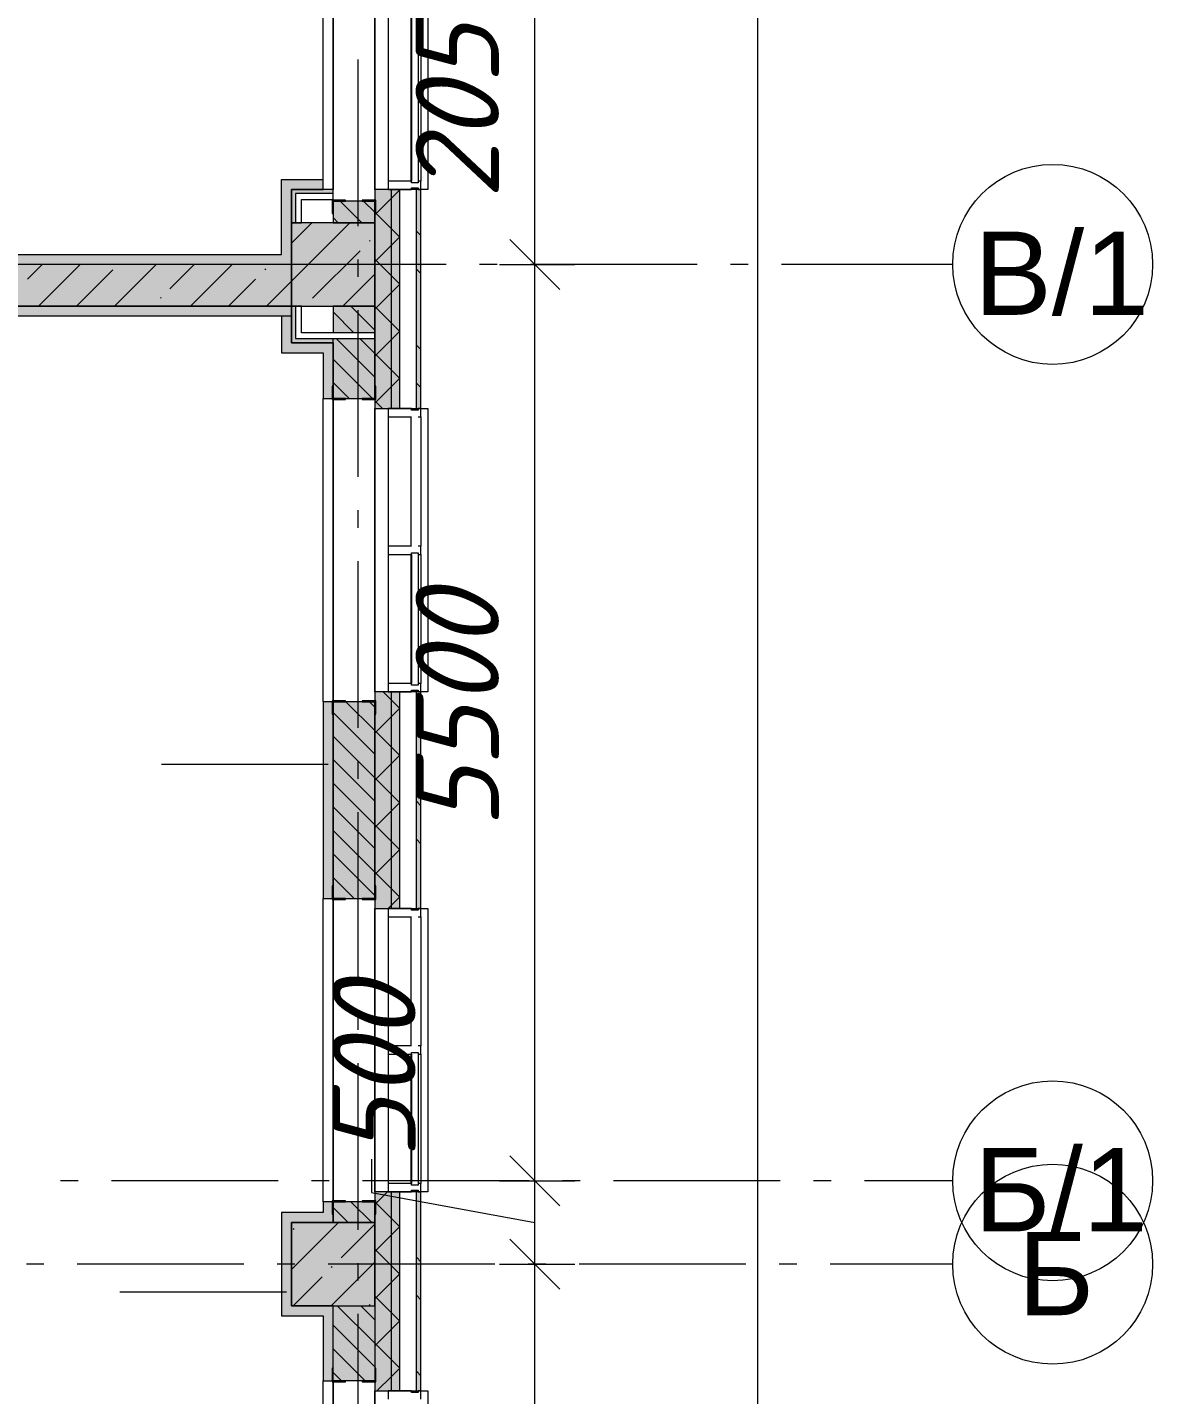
# Model space of a CAD drawing. Header units: millimetres. Extents: x -537608 to 253996, y -217170 to 186033.
# Drawn here: x -266746 to -259993, y -53834 to -45628 of the extents above; entities that cross this region are included whole.
import ezdxf

# ---------------------------------------------------------------- set-up
doc = ezdxf.new("R2010")
doc.units = ezdxf.units.MM
doc.layers.add('PDF _Геометрия', color=7, linetype='Continuous')
doc.layers.add('PDF _Текст', color=7, linetype='Continuous')
doc.layers.add('PDF _Сплошная заливка', color=7, linetype='Continuous', true_color=0xffffff)
doc.styles.add('PDF ArialMT', font='arial.ttf')
doc.styles.add('PDF ISOCPEUR Italic', font='isocpeui.ttf')

msp = doc.modelspace()

# ---------------------------------------------------------------- hatches: boundary and pattern name
at = {"layer": 'PDF _Сплошная заливка', "transparency": 33554559}
h = msp.add_hatch(color=256, dxfattribs=at)
h.paths.add_polyline_path([(-264561.3495, -56400.6696), (-264561.3495, -55510.6683), (-264661.3483, -55510.6683), (-264661.3483, -56400.6696)], flags=0)
h.paths.add_polyline_path([(-264661.3483, -53810.6696), (-264561.3495, -53810.6696), (-264561.3495, -52615.668), (-264661.3483, -52615.668), (-264661.3483, -53144.636)], flags=0)
h.paths.add_polyline_path([(-264661.3483, -50915.6694), (-264561.3495, -50915.6694), (-264561.3495, -49615.6681), (-264661.3483, -49615.6681), (-264661.3483, -50296.6993)], flags=0)
h.paths.add_polyline_path([(-264561.3495, -47915.6673), (-264561.3495, -46600.6686), (-264661.3483, -46600.6686), (-264661.3483, -47915.6673)], flags=0)
h.paths.add_polyline_path([(-264561.3495, -44900.6677), (-264561.3495, -43600.6665), (-264661.3483, -43600.6665), (-264661.3483, -44900.6677)], flags=0)
h.paths.add_polyline_path([(-264561.3495, -41900.6657), (-264561.3495, -40600.6666), (-264661.3483, -40600.6666), (-264661.3483, -41900.6657)], flags=0)
h.paths.add_polyline_path([(-264561.3495, -38900.6658), (-264561.3495, -37600.6646), (-264661.3483, -37600.6646), (-264661.3483, -38900.6658)], flags=0)
h.paths.add_polyline_path([(-264561.3495, -35900.6659), (-264561.3495, -34600.6647), (-264661.3483, -34600.6647), (-264661.3483, -35900.6659)], flags=0)
h.paths.add_polyline_path([(-264561.3495, -32900.6638), (-264561.3495, -31600.6647), (-264661.3483, -31600.6647), (-264661.3483, -32900.6638)], flags=0)
h.paths.add_polyline_path([(-264561.3495, -29900.6639), (-264561.3495, -28600.6648), (-264661.3483, -28600.6648), (-264661.3483, -29900.6639)], flags=0)
h.paths.add_polyline_path([(-264661.3483, -26900.664), (-264561.3495, -26900.664), (-264561.3495, -25600.6627), (-264661.3483, -25600.6627), (-264661.3483, -26801.2363)], flags=0)
h.paths.add_polyline_path([(-264561.3495, -23900.662), (-264561.3495, -22600.6613), (-264661.3483, -22600.6613), (-264661.3483, -23900.662)], flags=0)
h.paths.add_polyline_path([(-264661.3483, -20900.6621), (-264561.3495, -20900.6621), (-264561.3495, -19600.6619), (-264661.3483, -19600.6619), (-264661.3483, -20393.3829)], flags=0)
h.paths.add_polyline_path([(-264661.3483, -17900.6614), (-264561.3495, -17900.6614), (-264561.3495, -16500.6607), (-264661.3483, -16500.6607), (-264661.3483, -17545.4486)], flags=0)
h.paths.add_polyline_path([(-264661.3483, -14800.6611), (-264561.3495, -14800.6611), (-264561.3495, -13710.6597), (-264661.3483, -13710.6597), (-264661.3483, -13985.5296)], flags=0)
h.paths.add_polyline_path([(-264561.3495, -12010.6587), (-264561.3495, -10600.6587), (-264661.3483, -10600.6587), (-264661.3483, -12010.6587)], flags=0)
h.paths.add_polyline_path([(-264661.3483, -8900.6581), (-264561.3495, -8900.6581), (-264561.3495, -7310.6582), (-264661.3483, -7310.6582), (-264661.3483, -8289.6594)], flags=0)
h = msp.add_hatch(color=256, dxfattribs=at)
h.paths.add_polyline_path([(-264561.3495, -56450.6697), (-264511.3493, -56450.6697), (-264511.3493, -55510.6683), (-264561.3495, -55510.6683), (-264561.3495, -56400.6696)], flags=0)
h.paths.add_polyline_path([(-264511.3493, -53810.6696), (-264511.3493, -52615.668), (-264561.3495, -52615.668), (-264561.3495, -53810.6696)], flags=0)
h.paths.add_polyline_path([(-264511.3493, -50915.6694), (-264511.3493, -49615.6681), (-264561.3495, -49615.6681), (-264561.3495, -50915.6694)], flags=0)
h.paths.add_polyline_path([(-264561.3495, -47915.6673), (-264511.3493, -47915.6673), (-264511.3493, -46600.6686), (-264561.3495, -46600.6686), (-264561.3495, -47448.7647)], flags=0)
h.paths.add_polyline_path([(-264511.3493, -44900.6677), (-264511.3493, -43600.6665), (-264561.3495, -43600.6665), (-264561.3495, -44900.6677)], flags=0)
h.paths.add_polyline_path([(-264561.3495, -41900.6657), (-264511.3493, -41900.6657), (-264511.3493, -40600.6666), (-264561.3495, -40600.6666), (-264561.3495, -41040.9114)], flags=0)
h.paths.add_polyline_path([(-264511.3493, -38900.6658), (-264511.3493, -37600.6646), (-264561.3495, -37600.6646), (-264561.3495, -38900.6658)], flags=0)
h.paths.add_polyline_path([(-264561.3495, -35900.6659), (-264511.3493, -35900.6659), (-264511.3493, -34600.6647), (-264561.3495, -34600.6647), (-264561.3495, -35345.0422)], flags=0)
h.paths.add_polyline_path([(-264561.3495, -32900.6638), (-264511.3493, -32900.6638), (-264511.3493, -31600.6647), (-264561.3495, -31600.6647), (-264561.3495, -32497.1076)], flags=0)
h.paths.add_polyline_path([(-264511.3493, -29900.6639), (-264511.3493, -28600.6648), (-264561.3495, -28600.6648), (-264561.3495, -29900.6639)], flags=0)
h.paths.add_polyline_path([(-264561.3495, -26900.664), (-264511.3493, -26900.664), (-264511.3493, -25600.6627), (-264561.3495, -25600.6627), (-264561.3495, -26801.2363)], flags=0)
h.paths.add_polyline_path([(-264561.3495, -23900.662), (-264511.3493, -23900.662), (-264511.3493, -22600.6613), (-264561.3495, -22600.6613), (-264561.3495, -23241.3175)], flags=0)
h.paths.add_polyline_path([(-264511.3493, -20900.6621), (-264511.3493, -19600.6619), (-264561.3495, -19600.6619), (-264561.3495, -20900.6621)], flags=0)
h.paths.add_polyline_path([(-264511.3493, -17900.6614), (-264511.3493, -16500.6607), (-264561.3495, -16500.6607), (-264561.3495, -17900.6614)], flags=0)
h.paths.add_polyline_path([(-264511.3493, -14800.6611), (-264511.3493, -13710.6597), (-264561.3495, -13710.6597), (-264561.3495, -14800.6611)], flags=0)
h.paths.add_polyline_path([(-264561.3495, -12010.6587), (-264511.3493, -12010.6587), (-264511.3493, -10600.6587), (-264561.3495, -10600.6587), (-264561.3495, -11849.5779)], flags=0)
h.paths.add_polyline_path([(-264511.3493, -8900.6581), (-264511.3493, -7310.6582), (-264561.3495, -7310.6582), (-264561.3495, -8900.6581)], flags=0)
h = msp.add_hatch(color=256, dxfattribs=at)
h.paths.add_polyline_path([(-264384.3486, -56577.6682), (-264384.3486, -55510.6683), (-264411.3488, -55510.6683), (-264411.3488, -56577.6682)], flags=0)
h.paths.add_polyline_path([(-264384.3486, -53810.6696), (-264384.3486, -52615.668), (-264411.3488, -52615.668), (-264411.3488, -53810.6696)], flags=0)
h.paths.add_polyline_path([(-264384.3486, -50915.6694), (-264384.3486, -49615.6681), (-264411.3488, -49615.6681), (-264411.3488, -50915.6694)], flags=0)
h.paths.add_polyline_path([(-264384.3486, -47915.6673), (-264384.3486, -46600.6686), (-264411.3488, -46600.6686), (-264411.3488, -47915.6673)], flags=0)
h.paths.add_polyline_path([(-264384.3486, -44900.6677), (-264384.3486, -43600.6665), (-264411.3488, -43600.6665), (-264411.3488, -44900.6677)], flags=0)
h.paths.add_polyline_path([(-264411.3488, -41900.6657), (-264384.3486, -41900.6657), (-264384.3486, -40600.6666), (-264411.3488, -40600.6666), (-264411.3488, -41040.9114)], flags=0)
h.paths.add_polyline_path([(-264411.3488, -38900.6658), (-264384.3486, -38900.6658), (-264384.3486, -37600.6646), (-264411.3488, -37600.6646), (-264411.3488, -38192.9768)], flags=0)
h.paths.add_polyline_path([(-264384.3486, -35900.6659), (-264384.3486, -34600.6647), (-264411.3488, -34600.6647), (-264411.3488, -35900.6659)], flags=0)
h.paths.add_polyline_path([(-264411.3488, -32900.6638), (-264384.3486, -32900.6638), (-264384.3486, -31600.6647), (-264411.3488, -31600.6647), (-264411.3488, -32497.1076)], flags=0)
h.paths.add_polyline_path([(-264411.3488, -29900.6639), (-264384.3486, -29900.6639), (-264384.3486, -28600.6648), (-264411.3488, -28600.6648), (-264411.3488, -29649.173)], flags=0)
h.paths.add_polyline_path([(-264384.3486, -26900.664), (-264384.3486, -25600.6627), (-264411.3488, -25600.6627), (-264411.3488, -26900.664)], flags=0)
h.paths.add_polyline_path([(-264384.3486, -23900.662), (-264384.3486, -22600.6613), (-264411.3488, -22600.6613), (-264411.3488, -23900.662)], flags=0)
h.paths.add_polyline_path([(-264384.3486, -20900.6621), (-264384.3486, -19600.6619), (-264411.3488, -19600.6619), (-264411.3488, -20900.6621)], flags=0)
h.paths.add_polyline_path([(-264384.3486, -17900.6614), (-264384.3486, -16500.6607), (-264411.3488, -16500.6607), (-264411.3488, -17900.6614)], flags=0)
h.paths.add_polyline_path([(-264411.3488, -14800.6611), (-264384.3486, -14800.6611), (-264384.3486, -13710.6597), (-264411.3488, -13710.6597)], flags=0)
h.paths.add_polyline_path([(-264411.3488, -12010.6587), (-264384.3486, -12010.6587), (-264384.3486, -10600.6587), (-264411.3488, -10600.6587)], flags=0)
h.paths.add_polyline_path([(-264384.3486, -8900.6581), (-264384.3486, -7310.6582), (-264411.3488, -7310.6582), (-264411.3488, -8900.6581)], flags=0)
h = msp.add_hatch(color=256, dxfattribs=at)
h.paths.add_polyline_path([(-264856.7822, -46800.6673), (-264661.3483, -46800.6673), (-264661.3483, -46670.6676), (-264911.3488, -46670.6676), (-264911.3488, -46800.6673)], flags=0)
h.paths.add_polyline_path([(-264661.3483, -44850.6675), (-264661.3483, -44300.6673), (-264911.3488, -44300.6673), (-264911.3488, -44850.6675)], flags=0)
at = {"layer": 'PDF _Сплошная заливка', "true_color": 0xff7d7d, "transparency": 33554559}
for points in [[(-264971.3501, -46600.6686), (-264971.3501, -46540.6679), (-265221.3495, -46540.6679), (-265221.3495, -46600.6686), (-265161.3488, -46600.6686)], [(-265221.3495, -47050.6683), (-265221.3495, -46990.6677), (-272101.3522, -46990.6677), (-272101.3522, -47050.6683), (-265275.7708, -47050.6683)], [(-264971.3501, -52800.6671), (-264971.3501, -52740.6685), (-265221.3495, -52740.6685), (-265221.3495, -52800.6671), (-265161.3488, -52800.6671)], [(-264971.3501, -53360.6677), (-264911.3488, -53360.6677), (-264911.3488, -53300.6692), (-265161.3488, -53300.6692), (-265161.3488, -53360.6677)]]:
    msp.add_hatch(color=11, dxfattribs=at).paths.add_polyline_path(points)
at = {"layer": 'PDF _Сплошная заливка', "true_color": 0x77b143, "transparency": 33554559}
for points in [[(-265161.3488, -46800.6673), (-265136.3498, -46800.6673), (-265136.3498, -46600.6686), (-265161.3488, -46600.6686), (-265161.3488, -46736.7826)], [(-264911.3488, -46625.6687), (-264911.3488, -46600.6686), (-265136.3498, -46600.6686), (-265136.3498, -46625.6687), (-265101.3492, -46625.6687)]]:
    msp.add_hatch(color=75, dxfattribs=at).paths.add_polyline_path(points)
at = {"layer": 'PDF _Сплошная заливка', "transparency": 33554559}
for points in [[(-266113.7491, -47300.6673), (-265161.3488, -47300.6673), (-265161.3488, -47050.6683), (-272161.3508, -47050.6683), (-272161.3508, -47300.6673), (-269465.6624, -47300.6673)], [(-264661.3483, -53300.6692), (-264661.3483, -52800.6671), (-265161.3488, -52800.6671), (-265161.3488, -53300.6692), (-264856.7822, -53300.6692)]]:
    msp.add_hatch(color=256, dxfattribs=at).paths.add_polyline_path(points)
at = {"layer": 'PDF _Сплошная заливка', "true_color": 0xfca910, "transparency": 33554559}
msp.add_hatch(color=40, dxfattribs=at).paths.add_polyline_path([(-265221.3495, -47360.6679), (-265161.3488, -47360.6679), (-265161.3488, -47300.6673), (-271841.3507, -47300.6673), (-271841.3507, -47360.6679), (-265275.7708, -47360.6679)])
at = {"layer": 'PDF _Сплошная заливка', "transparency": 33554559}
h = msp.add_hatch(color=256, dxfattribs=at)
h.paths.add_polyline_path([(-264911.3488, -52800.6671), (-264661.3483, -52800.6671), (-264661.3483, -52675.6708), (-264911.3488, -52675.6708)], flags=0)
h.paths.add_polyline_path([(-264661.3483, -50855.6708), (-264661.3483, -49675.6688), (-264911.3488, -49675.6688), (-264911.3488, -50855.6708)], flags=0)
h.paths.add_polyline_path([(-264661.3483, -47855.6687), (-264661.3483, -47495.6689), (-264911.3488, -47495.6689), (-264911.3488, -47855.6687), (-264856.7822, -47855.6687)], flags=0)
h.paths.add_polyline_path([(-264856.7822, -47460.6684), (-264661.3483, -47460.6684), (-264661.3483, -47300.6673), (-264911.3488, -47300.6673), (-264911.3488, -47460.6684)], flags=0)
h = msp.add_hatch(color=256, dxfattribs=at)
h.paths.add_polyline_path([(-264661.3483, -55800.6713), (-264661.3483, -55570.6711), (-264911.3488, -55573.4614), (-264911.3488, -55800.6713), (-264817.0268, -55800.6713)], flags=0)
h.paths.add_polyline_path([(-264661.3483, -53750.6711), (-264661.3483, -53300.6692), (-264911.3488, -53300.6692), (-264911.3488, -53750.6711), (-264856.7822, -53750.6711)], flags=0)

# ---------------------------------------------------------------- linework, layer by layer
at = {"layer": 'PDF _Геометрия', "lineweight": 9}
for p, q in [((-262362.423, -56440.6714), (-262362.423, 31439.3502)), ((-264971.3501, -46540.6679), (-264971.3501, -44850.6675)), ((-264911.3488, -46600.6686), (-264911.3488, -44856.6679)), ((-264911.3488, -44856.6679), (-264911.3488, -46600.6686)), ((-264661.3483, -46600.6686), (-264661.3483, -44900.6677)), ((-264661.3483, -44900.6677), (-264661.3483, -46600.6686)), ((-264581.3494, -44950.6679), (-264581.3494, -46550.6683)), ((-264401.3494, -44950.6679), (-264401.3494, -46550.6683)), ((-264384.3486, -44950.6679), (-264384.3486, -46550.6683)), ((-263700.917, -47050.6683), (-263700.917, -45000.6682)), ((-265221.3495, -46600.6686), (-265221.3495, -46540.6679)), ((-265221.3495, -46540.6679), (-264971.3501, -46540.6679)), ((-265221.3495, -46990.6677), (-265221.3495, -46600.6686)), ((-265161.3488, -47050.6683), (-265161.3488, -46600.6686)), ((-265161.3488, -46600.6686), (-264971.3501, -46600.6686)), ((-265136.3498, -46600.6686), (-265161.3488, -46600.6686)), ((-265161.3488, -46600.6686), (-265161.3488, -46800.6673)), ((-265101.3492, -46600.6686), (-265136.3498, -46600.6686)), ((-264911.3488, -46600.6686), (-265101.3492, -46600.6686)), ((-264971.3501, -46600.6686), (-264971.3501, -46540.6679)), ((-264911.3488, -46625.6687), (-264911.3488, -46600.6686)), ((-264661.3483, -46600.6686), (-264661.3483, -47915.6673)), ((-264561.3495, -46600.6686), (-264661.3483, -46600.6686)), ((-264441.3492, -46550.6683), (-264581.3494, -46550.6683)), ((-264581.3494, -46550.6683), (-264581.3494, -46600.6686)), ((-264581.3494, -46600.6686), (-264441.3492, -46600.6686)), ((-264511.3493, -46600.6686), (-264561.3495, -46600.6686)), ((-264561.3495, -47915.6673), (-264561.3495, -46600.6686)), ((-264561.3495, -46652.6474), (-264511.3493, -46602.6471)), ((-264511.3493, -46604.4233), (-264515.104, -46600.6686)), ((-264411.3488, -46600.6686), (-264511.3493, -46600.6686)), ((-264511.3493, -47915.6673), (-264511.3493, -46600.6686)), ((-264441.3492, -46560.6667), (-264441.3492, -46550.6683)), ((-264401.3494, -46560.6667), (-264441.3492, -46560.6667)), ((-264441.3492, -46600.6686), (-264441.3492, -46590.6681)), ((-264441.3492, -46590.6681), (-264401.3494, -46590.6681)), ((-264384.3486, -46600.6686), (-264411.3488, -46600.6686)), ((-264411.3488, -47915.6673), (-264411.3488, -46600.6686)), ((-264384.3486, -46550.6683), (-264401.3494, -46550.6683)), ((-264401.3494, -46550.6683), (-264401.3494, -46560.6667)), ((-264401.3494, -46590.6681), (-264401.3494, -46600.6686)), ((-264401.3494, -46600.6686), (-264384.3486, -46600.6686)), ((-264384.3486, -46600.6686), (-264384.3486, -46550.6683)), ((-264384.3486, -47915.6673), (-264384.3486, -46600.6686)), ((-265101.3492, -46625.6687), (-265136.3498, -46625.6687)), ((-265136.3498, -46625.6687), (-265136.3498, -46800.6673)), ((-264911.3488, -46625.6687), (-265101.3492, -46625.6687)), ((-265101.3492, -46800.6673), (-265101.3492, -46660.6671)), ((-265101.3492, -46660.6671), (-264911.3488, -46660.6671)), ((-264911.3488, -46660.6671), (-264911.3488, -46625.6687)), ((-264911.3488, -46670.6676), (-264911.3488, -46800.6673)), ((-264661.3483, -46670.6676), (-264911.3488, -46670.6676)), ((-264739.3687, -46800.6673), (-264869.3684, -46670.6676)), ((-264661.3483, -46737.2649), (-264727.9472, -46670.6676)), ((-264661.3483, -46752.6478), (-264561.3495, -46652.6474)), ((-264661.3483, -46800.6673), (-264661.3483, -46670.6676)), ((-264880.7893, -46800.6673), (-264911.3488, -46770.1083)), ((-264561.3495, -46837.2653), (-264661.3483, -46737.2649)), ((-265161.3488, -47152.0962), (-264809.9199, -46800.6673)), ((-265161.3488, -46923.9993), (-265038.019, -46800.6673)), ((-264661.3483, -46800.6673), (-265161.3488, -46800.6673)), ((-265161.3488, -46800.6673), (-265161.3488, -47300.6673)), ((-265161.3488, -46800.6673), (-265136.3498, -46800.6673)), ((-265136.3498, -46800.6673), (-265101.3492, -46800.6673)), ((-264911.3488, -46800.6673), (-264661.3483, -46800.6673)), ((-264661.3483, -47300.6673), (-264661.3483, -46800.6673)), ((-264511.3493, -46887.2656), (-264561.3495, -46837.2653)), ((-264692.6377, -46911.4841), (-264687.8958, -46906.7412)), ((-264661.3483, -47035.49), (-264561.3495, -46935.4896)), ((-264561.3495, -46935.4896), (-264511.3493, -46885.4894)), ((-272101.3522, -46990.6677), (-265221.3495, -46990.6677)), ((-265034.7852, -47253.6316), (-264749.662, -46968.5094)), ((-265221.3495, -47050.6683), (-272101.3522, -47050.6683)), ((-265221.3495, -47050.6683), (-272101.3522, -47050.6683)), ((-266745.525, -47139.5832), (-266656.6101, -47050.6683)), ((-266678.5121, -47300.6673), (-266428.511, -47050.6683)), ((-266450.4131, -47300.6673), (-266232.3026, -47082.5579)), ((-266222.314, -47300.6673), (-265972.314, -47050.6683)), ((-265890.1551, -47196.6063), (-265744.216, -47050.6683)), ((-265766.1169, -47300.6673), (-265516.1164, -47050.6683)), ((-265319.9085, -47082.5579), (-265315.1672, -47077.8171)), ((-265161.3488, -47050.6683), (-265221.3495, -47050.6683)), ((-265161.3488, -47300.6673), (-265161.3488, -47050.6683)), ((-264561.3495, -47120.1076), (-264661.3483, -47020.1071)), ((-263913.0502, -47050.6683), (-263700.917, -47050.6683)), ((-263700.917, -52550.6703), (-263700.917, -47050.6683)), ((-263700.917, -47050.6683), (-263460.9174, -47050.6683)), ((-265538.019, -47300.6673), (-265376.9322, -47139.5832)), ((-265309.9193, -47300.6673), (-265161.3488, -47152.0962)), ((-264853.7228, -47300.6673), (-264661.3483, -47108.2943)), ((-264511.3493, -47170.1078), (-264561.3495, -47120.1076)), ((-264561.3495, -47218.334), (-264511.3493, -47168.3337)), ((-265947.1793, -47253.6316), (-265942.4374, -47248.8909)), ((-264661.3483, -47318.3323), (-264561.3495, -47218.334)), ((-271841.3507, -47300.6673), (-265161.3488, -47300.6673)), ((-265161.3488, -47300.6673), (-271841.3507, -47300.6673)), ((-265161.3488, -47300.6673), (-264661.3483, -47300.6673)), ((-265161.3488, -47360.6679), (-265161.3488, -47300.6673)), ((-265136.3498, -47300.6673), (-265161.3488, -47300.6673)), ((-265161.3488, -47300.6673), (-265161.3488, -47460.6684)), ((-265101.3492, -47300.6673), (-265136.3498, -47300.6673)), ((-265136.3498, -47300.6673), (-265136.3498, -47460.6684)), ((-265101.3492, -47460.6684), (-265101.3492, -47300.6673)), ((-264661.3483, -47300.6673), (-264911.3488, -47300.6673)), ((-264911.3488, -47300.6673), (-264911.3488, -47460.6684)), ((-264786.4753, -47460.6684), (-264911.3488, -47335.7927)), ((-264661.3483, -47444.3726), (-264805.0532, -47300.6673)), ((-264661.3483, -47302.9515), (-264663.632, -47300.6673)), ((-264661.3483, -47460.6684), (-264661.3483, -47300.6673)), ((-264561.3495, -47402.952), (-264661.3483, -47302.9515)), ((-265221.3495, -47360.6679), (-271781.3521, -47360.6679)), ((-265221.3495, -47360.6679), (-265221.3495, -47580.6676)), ((-265161.3488, -47360.6679), (-265221.3495, -47360.6679)), ((-265161.3488, -47520.6669), (-265161.3488, -47360.6679)), ((-264511.3493, -47452.95), (-264561.3495, -47402.952)), ((-265161.3488, -47460.6684), (-265161.3488, -47495.6689)), ((-265161.3488, -47495.6689), (-265161.3488, -47520.6669)), ((-265136.3498, -47460.6684), (-265136.3498, -47495.6689)), ((-265136.3498, -47495.6689), (-264911.3488, -47495.6689)), ((-264911.3488, -47460.6684), (-265101.3492, -47460.6684)), ((-264661.3483, -47460.6684), (-264911.3488, -47460.6684)), ((-264911.3488, -47495.6689), (-264661.3483, -47495.6689)), ((-264911.3488, -47520.6669), (-264911.3488, -47495.6689)), ((-264661.3483, -47727.2149), (-264892.8953, -47495.6689)), ((-264661.3483, -47585.7937), (-264751.4748, -47495.6689)), ((-264661.3483, -47495.6689), (-264661.3483, -47460.6684)), ((-264661.3483, -47855.6687), (-264661.3483, -47495.6689)), ((-264661.3483, -47601.1766), (-264561.3495, -47501.1762)), ((-264561.3495, -47501.1762), (-264511.3493, -47451.176)), ((-265221.3495, -47580.6676), (-265161.3488, -47580.6676)), ((-264971.3501, -47520.6669), (-265161.3488, -47520.6669)), ((-265161.3488, -47520.6669), (-264911.3488, -47520.6669)), ((-265161.3488, -47580.6676), (-264971.3501, -47580.6676)), ((-264911.3488, -47520.6669), (-264971.3501, -47520.6669)), ((-264971.3501, -47580.6676), (-264971.3501, -47855.6687)), ((-264911.3488, -47855.6687), (-264911.3488, -47520.6669)), ((-264911.3488, -47520.6669), (-264911.3488, -47855.6687)), ((-264561.3495, -47685.7942), (-264661.3483, -47585.7937)), ((-264674.3172, -47855.6687), (-264911.3488, -47618.6371)), ((-264511.3493, -47735.7944), (-264561.3495, -47685.7942)), ((-264561.3495, -47784.0184), (-264511.3493, -47734.0182)), ((-264815.7393, -47855.6687), (-264911.3488, -47760.0582)), ((-264661.3483, -47884.0189), (-264561.3495, -47784.0184)), ((-264971.3501, -47855.6687), (-264911.3488, -47855.6687)), ((-264971.3501, -49675.6688), (-264971.3501, -47855.6687)), ((-264911.3488, -47855.6687), (-264661.3483, -47855.6687)), ((-264911.3488, -49669.6685), (-264911.3488, -47861.6691)), ((-264911.3488, -47861.6691), (-264911.3488, -49669.6685)), ((-264614.3175, -47915.6673), (-264661.3483, -47868.636)), ((-264661.3483, -47915.6673), (-264561.3495, -47915.6673)), ((-264661.3483, -49615.6681), (-264661.3483, -47915.6673)), ((-264661.3483, -47915.6673), (-264661.3483, -49615.6681)), ((-264441.3492, -47915.6673), (-264581.3494, -47915.6673)), ((-264581.3494, -47915.6673), (-264581.3494, -47965.6675)), ((-264561.3495, -47915.6673), (-264511.3493, -47915.6673)), ((-264511.3493, -47915.6673), (-264411.3488, -47915.6673)), ((-264441.3492, -47925.6677), (-264441.3492, -47915.6673)), ((-264411.3488, -47915.6673), (-264384.3486, -47915.6673)), ((-264384.3486, -47915.6673), (-264401.3494, -47915.6673)), ((-264401.3494, -47915.6673), (-264401.3494, -47925.6677)), ((-264384.3486, -47965.6675), (-264384.3486, -47915.6673)), ((-264581.3494, -47965.6675), (-264441.3492, -47965.6675)), ((-264581.3494, -47965.6675), (-264581.3494, -48740.6687)), ((-264401.3494, -47925.6677), (-264441.3492, -47925.6677)), ((-264401.3494, -47965.6675), (-264384.3486, -47965.6675)), ((-264384.3486, -47965.6675), (-264384.3486, -48740.6687)), ((-264441.3492, -48740.6687), (-264581.3494, -48740.6687)), ((-264581.3494, -48740.6687), (-264581.3494, -48790.6689)), ((-264384.3486, -48740.6687), (-264401.3494, -48740.6687)), ((-264384.3486, -48790.6689), (-264384.3486, -48740.6687)), ((-264581.3494, -48790.6689), (-264581.3494, -49565.6679)), ((-264581.3494, -48790.6689), (-264441.3492, -48790.6689)), ((-264441.3492, -48790.6689), (-264441.3492, -48780.6684)), ((-264441.3492, -48780.6684), (-264401.3494, -48780.6684)), ((-264401.3494, -48780.6684), (-264401.3494, -48790.6689)), ((-264401.3494, -48790.6689), (-264401.3494, -49565.6679)), ((-264401.3494, -48790.6689), (-264384.3486, -48790.6689)), ((-264384.3486, -48790.6689), (-264384.3486, -49565.6679)), ((-264661.3483, -49615.6681), (-264661.3483, -50915.6694)), ((-264561.3495, -49615.6681), (-264661.3483, -49615.6681)), ((-264561.3495, -49665.6941), (-264611.3745, -49615.6681)), ((-264441.3492, -49565.6679), (-264581.3494, -49565.6679)), ((-264581.3494, -49565.6679), (-264581.3494, -49615.6681)), ((-264581.3494, -49615.6681), (-264441.3492, -49615.6681)), ((-264511.3493, -49615.6681), (-264561.3495, -49615.6681)), ((-264561.3495, -50915.6694), (-264561.3495, -49615.6681)), ((-264411.3488, -49615.6681), (-264511.3493, -49615.6681)), ((-264511.3493, -50915.6694), (-264511.3493, -49615.6681)), ((-264441.3492, -49575.6684), (-264441.3492, -49565.6679)), ((-264401.3494, -49575.6684), (-264441.3492, -49575.6684)), ((-264441.3492, -49615.6681), (-264441.3492, -49605.6676)), ((-264441.3492, -49605.6676), (-264401.3494, -49605.6676)), ((-264384.3486, -49615.6681), (-264411.3488, -49615.6681)), ((-264411.3488, -50915.6694), (-264411.3488, -49615.6681)), ((-264384.3486, -49565.6679), (-264401.3494, -49565.6679)), ((-264401.3494, -49565.6679), (-264401.3494, -49575.6684)), ((-264401.3494, -49605.6676), (-264401.3494, -49615.6681)), ((-264401.3494, -49615.6681), (-264384.3486, -49615.6681)), ((-264384.3486, -49615.6681), (-264384.3486, -49565.6679)), ((-264384.3486, -50915.6694), (-264384.3486, -49615.6681)), ((-264911.3488, -49675.6688), (-264971.3501, -49675.6688)), ((-264971.3501, -49675.6688), (-264971.3501, -50855.6708)), ((-264911.3488, -50855.6708), (-264911.3488, -49675.6688)), ((-264661.3483, -49675.6688), (-264911.3488, -49675.6688)), ((-264911.3488, -49675.6688), (-264911.3488, -50855.6708)), ((-264661.3483, -49848.536), (-264834.2171, -49675.6688)), ((-264661.3483, -49707.1149), (-264692.7943, -49675.6688)), ((-264661.3483, -50855.6708), (-264661.3483, -49675.6688)), ((-264511.3493, -49715.6922), (-264561.3495, -49665.6941)), ((-264561.3495, -49763.9183), (-264511.3493, -49713.9182)), ((-264661.3483, -49989.9593), (-264911.3488, -49739.9581)), ((-264661.3483, -49863.9166), (-264561.3495, -49763.9183)), ((-264661.3483, -50131.3782), (-264911.3488, -49881.3771)), ((-264561.3495, -49948.5364), (-264661.3483, -49848.536)), ((-264511.3493, -49998.5366), (-264561.3495, -49948.5364)), ((-264941.3492, -50051.1333), (-265941.3492, -50051.1333)), ((-264661.3483, -50272.8015), (-264911.3488, -50022.8004)), ((-264661.3483, -50146.7589), (-264561.3495, -50046.7627)), ((-264561.3495, -50046.7627), (-264511.3493, -49996.7626)), ((-264561.3495, -50231.3786), (-264661.3483, -50131.3782)), ((-264661.3483, -50414.2204), (-264911.3488, -50164.2236)), ((-264511.3493, -50281.3788), (-264561.3495, -50231.3786)), ((-264561.3495, -50329.605), (-264511.3493, -50279.6048)), ((-264661.3483, -50555.6437), (-264911.3488, -50305.6426)), ((-264661.3483, -50429.6054), (-264561.3495, -50329.605)), ((-264661.3483, -50697.0627), (-264911.3488, -50447.0659)), ((-264561.3495, -50514.2209), (-264661.3483, -50414.2204)), ((-264511.3493, -50564.2211), (-264561.3495, -50514.2209)), ((-264661.3483, -50838.4859), (-264911.3488, -50588.4848)), ((-264661.3483, -50712.4476), (-264561.3495, -50612.4472)), ((-264561.3495, -50612.4472), (-264511.3493, -50562.4471)), ((-264561.3495, -50797.0631), (-264661.3483, -50697.0627)), ((-264785.5872, -50855.6708), (-264911.3488, -50729.9081)), ((-264971.3501, -50855.6708), (-264911.3488, -50855.6708)), ((-264971.3501, -52675.6708), (-264971.3501, -50855.6708)), ((-264911.3488, -50855.6708), (-264661.3483, -50855.6708)), ((-264911.3488, -52669.6684), (-264911.3488, -50861.669)), ((-264911.3488, -50861.669), (-264911.3488, -52669.6684)), ((-264511.3493, -50847.0633), (-264561.3495, -50797.0631)), ((-264561.3495, -50895.2895), (-264511.3493, -50845.2893)), ((-264661.3483, -50915.6694), (-264561.3495, -50915.6694)), ((-264661.3483, -52615.668), (-264661.3483, -50915.6694)), ((-264661.3483, -50915.6694), (-264661.3483, -52615.668)), ((-264581.7277, -50915.6694), (-264561.3495, -50895.2895)), ((-264441.3492, -50915.6694), (-264581.3494, -50915.6694)), ((-264581.3494, -50915.6694), (-264581.3494, -50965.6696)), ((-264561.3495, -50915.6694), (-264511.3493, -50915.6694)), ((-264511.3493, -50915.6694), (-264411.3488, -50915.6694)), ((-264441.3492, -50925.6676), (-264441.3492, -50915.6694)), ((-264401.3494, -50925.6676), (-264441.3492, -50925.6676)), ((-264411.3488, -50915.6694), (-264384.3486, -50915.6694)), ((-264384.3486, -50915.6694), (-264401.3494, -50915.6694)), ((-264401.3494, -50915.6694), (-264401.3494, -50925.6676)), ((-264384.3486, -50965.6696), (-264384.3486, -50915.6694)), ((-264581.3494, -50965.6696), (-264441.3492, -50965.6696)), ((-264581.3494, -50965.6696), (-264581.3494, -51740.6685)), ((-264401.3494, -50965.6696), (-264384.3486, -50965.6696)), ((-264384.3486, -50965.6696), (-264384.3486, -51740.6685)), ((-264441.3492, -51740.6685), (-264581.3494, -51740.6685)), ((-264581.3494, -51740.6685), (-264581.3494, -51790.6688)), ((-264384.3486, -51740.6685), (-264401.3494, -51740.6685)), ((-264384.3486, -51790.6688), (-264384.3486, -51740.6685)), ((-264581.3494, -51790.6688), (-264581.3494, -52565.6678)), ((-264581.3494, -51790.6688), (-264441.3492, -51790.6688)), ((-264441.3492, -51790.6688), (-264441.3492, -51780.6705)), ((-264441.3492, -51780.6705), (-264401.3494, -51780.6705)), ((-264401.3494, -51780.6705), (-264401.3494, -51790.6688)), ((-264401.3494, -51790.6688), (-264401.3494, -52565.6678)), ((-264401.3494, -51790.6688), (-264384.3486, -51790.6688)), ((-264384.3486, -51790.6688), (-264384.3486, -52565.6678)), ((-264679.988, -52420.7782), (-264679.988, -52620.7791)), ((-264441.3492, -52565.6678), (-264581.3494, -52565.6678)), ((-264581.3494, -52565.6678), (-264581.3494, -52615.668)), ((-264441.3492, -52575.6704), (-264441.3492, -52565.6678)), ((-264401.3494, -52575.6704), (-264441.3492, -52575.6704)), ((-264384.3486, -52565.6678), (-264401.3494, -52565.6678)), ((-264401.3494, -52565.6678), (-264401.3494, -52575.6704)), ((-264384.3486, -52615.668), (-264384.3486, -52565.6678)), ((-263913.0502, -52550.6703), (-263700.917, -52550.6703)), ((-263700.917, -53050.6681), (-263700.917, -52550.6703)), ((-263700.917, -52550.6703), (-263460.9174, -52550.6703)), ((-264911.3488, -52675.6708), (-264971.3501, -52675.6708)), ((-264971.3501, -52675.6708), (-264971.3501, -52740.6685)), ((-264911.3488, -52800.6671), (-264911.3488, -52675.6708)), ((-264911.3488, -52675.6708), (-264911.3488, -52800.6671)), ((-264661.3483, -52675.6708), (-264911.3488, -52675.6708)), ((-264679.065, -52800.6671), (-264804.0649, -52675.6708)), ((-264679.988, -52620.7791), (-263700.917, -52800.6671)), ((-264661.3483, -52676.9626), (-264662.6438, -52675.6708)), ((-264661.3483, -52692.3477), (-264584.6725, -52615.668)), ((-264661.3483, -52615.668), (-264661.3483, -53810.6696)), ((-264561.3495, -52615.668), (-264661.3483, -52615.668)), ((-264661.3483, -52800.6671), (-264661.3483, -52675.6708)), ((-264561.3495, -52776.963), (-264661.3483, -52676.9626)), ((-264581.3494, -52615.668), (-264441.3492, -52615.668)), ((-264511.3493, -52615.668), (-264561.3495, -52615.668)), ((-264561.3495, -53810.6696), (-264561.3495, -52615.668)), ((-264411.3488, -52615.668), (-264511.3493, -52615.668)), ((-264511.3493, -53810.6696), (-264511.3493, -52615.668)), ((-264441.3492, -52615.668), (-264441.3492, -52605.6697)), ((-264441.3492, -52605.6697), (-264401.3494, -52605.6697)), ((-264384.3486, -52615.668), (-264411.3488, -52615.668)), ((-264411.3488, -53810.6696), (-264411.3488, -52615.668)), ((-264401.3494, -52605.6697), (-264401.3494, -52615.668)), ((-264401.3494, -52615.668), (-264384.3486, -52615.668)), ((-264384.3486, -53810.6696), (-264384.3486, -52615.668)), ((-264971.3501, -52740.6685), (-265221.3495, -52740.6685)), ((-265221.3495, -52740.6685), (-265221.3495, -52800.6671)), ((-264820.4866, -52800.6671), (-264911.3488, -52709.8081)), ((-265221.3495, -52800.6671), (-265221.3495, -53360.6677)), ((-265161.3488, -53082.661), (-264879.3597, -52800.6671)), ((-264661.3483, -52800.6671), (-265161.3488, -52800.6671)), ((-265161.3488, -52800.6671), (-265161.3488, -53300.6692)), ((-265161.3488, -52800.6671), (-264971.3501, -52800.6671)), ((-265161.3488, -53300.6692), (-265161.3488, -52800.6671)), ((-265148.8347, -52842.0469), (-265144.0929, -52837.306)), ((-264971.3501, -52800.6671), (-264911.3488, -52800.6671)), ((-264911.3488, -52800.6671), (-264661.3483, -52800.6671)), ((-264863.7115, -53013.1206), (-264661.3483, -52810.7601)), ((-264661.3483, -53300.6692), (-264661.3483, -52800.6671)), ((-264511.3493, -52826.9633), (-264561.3495, -52776.963)), ((-264561.3495, -52875.1894), (-264511.3493, -52825.1892)), ((-264661.3483, -52975.1899), (-264561.3495, -52875.1894)), ((-264561.3495, -53059.8053), (-264661.3483, -52959.8048)), ((-264923.1621, -53300.6692), (-264661.3483, -53038.857)), ((-264920.7357, -53070.1437), (-264915.9939, -53065.4029)), ((-264511.3493, -53109.8055), (-264561.3495, -53059.8053)), ((-263913.0502, -53050.6681), (-263700.917, -53050.6681)), ((-263700.917, -56440.6714), (-263700.917, -53050.6681)), ((-263700.917, -53050.6681), (-263460.9174, -53050.6681)), ((-265151.26, -53300.6692), (-264977.7599, -53127.1712)), ((-264661.3483, -53258.0321), (-264561.3495, -53158.0317)), ((-264561.3495, -53158.0317), (-264511.3493, -53108.0315)), ((-265191.3486, -53218.8053), (-266191.3492, -53218.8053)), ((-264561.3495, -53342.6475), (-264661.3483, -53242.6514)), ((-265161.3488, -53300.6692), (-264661.3483, -53300.6692)), ((-264911.3488, -53300.6692), (-265161.3488, -53300.6692)), ((-264911.3488, -53360.6677), (-264911.3488, -53300.6692)), ((-264911.3488, -53300.6692), (-264661.3483, -53300.6692)), ((-264911.3488, -53360.6677), (-264911.3488, -53300.6692)), ((-264661.3483, -53525.4936), (-264886.1722, -53300.6692)), ((-264661.3483, -53384.0703), (-264744.751, -53300.6692)), ((-264692.6377, -53298.245), (-264687.8958, -53293.4999)), ((-264661.3483, -53300.6692), (-264661.3483, -53750.6711)), ((-265221.3495, -53360.6677), (-265161.3488, -53360.6677)), ((-265161.3488, -53360.6677), (-264971.3501, -53360.6677)), ((-264971.3501, -53360.6677), (-264971.3501, -53750.6711)), ((-264911.3488, -53750.6711), (-264911.3488, -53360.6677)), ((-264911.3488, -53750.6711), (-264911.3488, -53360.6677)), ((-264661.3483, -53666.9126), (-264911.3488, -53416.9115)), ((-264511.3493, -53392.6477), (-264561.3495, -53342.6475)), ((-264561.3495, -53440.8739), (-264511.3493, -53390.8737)), ((-264661.3483, -53540.8744), (-264561.3495, -53440.8739)), ((-264719.0146, -53750.6711), (-264911.3488, -53558.3348)), ((-264561.3495, -53625.494), (-264661.3483, -53525.4936)), ((-264511.3493, -53675.4943), (-264561.3495, -53625.494)), ((-264860.4357, -53750.6711), (-264911.3488, -53699.7581)), ((-264648.3019, -53810.6696), (-264561.3495, -53723.7161)), ((-264561.3495, -53723.7161), (-264511.3493, -53673.7159)), ((-264971.3501, -55513.4628), (-264971.3501, -53750.6711)), ((-264971.3501, -53750.6711), (-264911.3488, -53750.6711)), ((-264661.3483, -53750.6711), (-264911.3488, -53750.6711)), ((-264911.3488, -55513.4628), (-264911.3488, -53756.6692)), ((-264911.3488, -53756.6692), (-264911.3488, -55543.4621)), ((-264659.0145, -53810.6696), (-264661.3483, -53808.3358)), ((-264661.3483, -53810.6696), (-264561.3495, -53810.6696)), ((-264661.3483, -55510.6683), (-264661.3483, -53810.6696)), ((-264661.3483, -53810.6696), (-264661.3483, -55510.6683)), ((-264441.3492, -53810.6696), (-264581.3494, -53810.6696)), ((-264581.3494, -53810.6696), (-264581.3494, -53860.6699)), ((-264561.3495, -53810.6696), (-264511.3493, -53810.6696)), ((-264511.3493, -53810.6696), (-264411.3488, -53810.6696)), ((-264441.3492, -53820.668), (-264441.3492, -53810.6696)), ((-264401.3494, -53820.668), (-264441.3492, -53820.668)), ((-264411.3488, -53810.6696), (-264384.3486, -53810.6696)), ((-264401.3494, -53810.6696), (-264401.3494, -53820.668)), ((-264384.3486, -53810.6696), (-264401.3494, -53810.6696)), ((-264384.3486, -53860.6699), (-264384.3486, -53810.6696))]:
    msp.add_line(p, q, dxfattribs=at)
at = {"layer": 'PDF _Геометрия', "color": 253, "lineweight": 9, "true_color": 0xaaaaaa}
for p, q in [((-264443.3493, -46550.6683), (-264443.3493, -44950.6679)), ((-264441.3492, -44950.6679), (-264441.3492, -46550.6683)), ((-264343.3489, -44900.6677), (-264343.3489, -46600.6686)), ((-264761.3498, -46820.257), (-264761.3498, -45820.257)), ((-264343.3489, -46600.6686), (-264384.3486, -46600.6686)), ((-265738.4106, -47050.6683), (-266738.4116, -47050.6683)), ((-265432.5775, -47050.6683), (-265538.4102, -47050.6683)), ((-264232.5772, -47050.6683), (-265232.5771, -47050.6683)), ((-264761.3498, -47126.0906), (-264761.3498, -47020.2578)), ((-263926.7435, -47050.6683), (-264032.5774, -47050.6683)), ((-262726.7433, -47050.6683), (-263726.7438, -47050.6683)), ((-262420.9102, -47050.6683), (-262526.743, -47050.6683)), ((-261193.386, -47050.6683), (-262220.9099, -47050.6683)), ((-264761.3498, -48326.0915), (-264761.3498, -47326.0915)), ((-264384.3486, -47915.6673), (-264343.3489, -47915.6673)), ((-264343.3489, -47915.6673), (-264343.3489, -49615.6681)), ((-264443.3493, -48740.6687), (-264443.3493, -47965.6675)), ((-264761.3498, -48631.9251), (-264761.3498, -48526.0923)), ((-264443.3493, -49565.6679), (-264443.3493, -48790.6689)), ((-264441.3492, -48790.6689), (-264441.3492, -49565.6679)), ((-264761.3498, -49831.9259), (-264761.3498, -48831.9259)), ((-264343.3489, -49615.6681), (-264384.3486, -49615.6681)), ((-264761.3498, -50137.7595), (-264761.3498, -50031.9246)), ((-264761.3498, -51337.7604), (-264761.3498, -50337.7604)), ((-264384.3486, -50915.6694), (-264343.3489, -50915.6694)), ((-264343.3489, -50915.6694), (-264343.3489, -52615.668)), ((-264443.3493, -51740.6685), (-264443.3493, -50965.6696)), ((-264761.3498, -51643.5919), (-264761.3498, -51537.7569)), ((-264761.3498, -52843.5926), (-264761.3498, -51843.5927)), ((-264443.3493, -52565.6678), (-264443.3493, -51790.6688)), ((-264441.3492, -51790.6688), (-264441.3492, -52565.6678)), ((-266440.6128, -52550.6703), (-266546.4456, -52550.6703)), ((-265240.613, -52550.6703), (-266240.613, -52550.6703)), ((-264934.7794, -52550.6703), (-265040.6122, -52550.6703)), ((-263734.7786, -52550.6703), (-264734.7796, -52550.6703)), ((-263428.9461, -52550.6703), (-263534.7788, -52550.6703)), ((-262228.9452, -52550.6703), (-263228.9452, -52550.6703)), ((-261923.1116, -52550.6703), (-262028.9455, -52550.6703)), ((-261193.386, -52550.6703), (-261723.1121, -52550.6703)), ((-264343.3489, -52615.668), (-264384.3486, -52615.668)), ((-266646.0886, -53050.6681), (-266751.9236, -53050.6681)), ((-265446.0884, -53050.6681), (-266446.0899, -53050.6681)), ((-265140.2553, -53050.6681), (-265246.0891, -53050.6681)), ((-263940.2544, -53050.6681), (-264940.256, -53050.6681)), ((-264761.3498, -53149.4241), (-264761.3498, -53043.5935)), ((-263634.4219, -53050.6681), (-263740.2547, -53050.6681)), ((-262434.421, -53050.6681), (-263434.421, -53050.6681)), ((-262128.5874, -53050.6681), (-262234.4213, -53050.6681)), ((-261193.386, -53050.6681), (-261928.5871, -53050.6681)), ((-264761.3498, -54349.425), (-264761.3498, -53349.425)), ((-264384.3486, -53810.6696), (-264343.3489, -53810.6696)), ((-264343.3489, -53810.6696), (-264343.3489, -55510.6683))]:
    msp.add_line(p, q, dxfattribs=at)
at = {"layer": 'PDF _Геометрия', "color": 253, "lineweight": 20, "true_color": 0xaaaaaa}
for p, q in [((-264836.3501, -46664.6673), (-264917.3491, -46664.6673)), ((-264917.3491, -46664.6673), (-264917.3491, -46745.6679)), ((-264911.3488, -46745.6679), (-264911.3488, -46670.6676)), ((-264911.3488, -46670.6676), (-264836.3501, -46670.6676)), ((-264836.3501, -46670.6676), (-264836.3501, -46664.6673)), ((-264655.3496, -46664.6673), (-264736.3497, -46664.6673)), ((-264736.3497, -46664.6673), (-264736.3497, -46670.6676)), ((-264736.3497, -46670.6676), (-264661.3483, -46670.6676)), ((-264661.3483, -46670.6676), (-264661.3483, -46745.6679)), ((-264655.3496, -46745.6679), (-264655.3496, -46664.6673)), ((-264917.3491, -46745.6679), (-264911.3488, -46745.6679)), ((-264661.3483, -46745.6679), (-264655.3496, -46745.6679)), ((-264911.3488, -47780.6684), (-264917.3491, -47780.6684)), ((-264917.3491, -47780.6684), (-264917.3491, -47861.6691)), ((-264911.3488, -47855.6687), (-264911.3488, -47780.6684)), ((-264655.3496, -47780.6684), (-264661.3483, -47780.6684)), ((-264661.3483, -47780.6684), (-264661.3483, -47855.6687)), ((-264655.3496, -47861.6691), (-264655.3496, -47780.6684)), ((-264917.3491, -47861.6691), (-264836.3501, -47861.6691)), ((-264836.3501, -47855.6687), (-264911.3488, -47855.6687)), ((-264836.3501, -47861.6691), (-264836.3501, -47855.6687)), ((-264736.3497, -47855.6687), (-264736.3497, -47861.6691)), ((-264661.3483, -47855.6687), (-264736.3497, -47855.6687)), ((-264736.3497, -47861.6691), (-264655.3496, -47861.6691)), ((-264836.3501, -49669.6685), (-264917.3491, -49669.6685)), ((-264917.3491, -49669.6685), (-264917.3491, -49750.6691)), ((-264911.3488, -49750.6691), (-264911.3488, -49675.6688)), ((-264911.3488, -49675.6688), (-264836.3501, -49675.6688)), ((-264836.3501, -49675.6688), (-264836.3501, -49669.6685)), ((-264655.3496, -49669.6685), (-264736.3497, -49669.6685)), ((-264736.3497, -49669.6685), (-264736.3497, -49675.6688)), ((-264736.3497, -49675.6688), (-264661.3483, -49675.6688)), ((-264661.3483, -49675.6688), (-264661.3483, -49750.6691)), ((-264655.3496, -49750.6691), (-264655.3496, -49669.6685)), ((-264917.3491, -49750.6691), (-264911.3488, -49750.6691)), ((-264661.3483, -49750.6691), (-264655.3496, -49750.6691)), ((-264911.3488, -50780.6705), (-264917.3491, -50780.6705)), ((-264917.3491, -50780.6705), (-264917.3491, -50861.669)), ((-264911.3488, -50855.6708), (-264911.3488, -50780.6705)), ((-264655.3496, -50780.6705), (-264661.3483, -50780.6705)), ((-264661.3483, -50780.6705), (-264661.3483, -50855.6708)), ((-264655.3496, -50861.669), (-264655.3496, -50780.6705)), ((-264917.3491, -50861.669), (-264836.3501, -50861.669)), ((-264836.3501, -50855.6708), (-264911.3488, -50855.6708)), ((-264836.3501, -50861.669), (-264836.3501, -50855.6708)), ((-264736.3497, -50855.6708), (-264736.3497, -50861.669)), ((-264661.3483, -50855.6708), (-264736.3497, -50855.6708)), ((-264736.3497, -50861.669), (-264655.3496, -50861.669)), ((-264836.3501, -52669.6684), (-264917.3491, -52669.6684)), ((-264917.3491, -52669.6684), (-264917.3491, -52750.6712)), ((-264911.3488, -52750.6712), (-264911.3488, -52675.6708)), ((-264911.3488, -52675.6708), (-264836.3501, -52675.6708)), ((-264836.3501, -52675.6708), (-264836.3501, -52669.6684)), ((-264655.3496, -52669.6684), (-264736.3497, -52669.6684)), ((-264736.3497, -52669.6684), (-264736.3497, -52675.6708)), ((-264736.3497, -52675.6708), (-264661.3483, -52675.6708)), ((-264661.3483, -52675.6708), (-264661.3483, -52750.6712)), ((-264655.3496, -52750.6712), (-264655.3496, -52669.6684)), ((-264917.3491, -52750.6712), (-264911.3488, -52750.6712)), ((-264661.3483, -52750.6712), (-264655.3496, -52750.6712)), ((-264911.3488, -53675.6708), (-264917.3491, -53675.6708)), ((-264917.3491, -53675.6708), (-264917.3491, -53756.6692)), ((-264911.3488, -53750.6711), (-264911.3488, -53675.6708)), ((-264655.3496, -53675.6708), (-264661.3483, -53675.6708)), ((-264661.3483, -53675.6708), (-264661.3483, -53750.6711)), ((-264655.3496, -53756.6692), (-264655.3496, -53675.6708)), ((-264917.3491, -53756.6692), (-264836.3501, -53756.6692)), ((-264836.3501, -53750.6711), (-264911.3488, -53750.6711)), ((-264836.3501, -53756.6692), (-264836.3501, -53750.6711)), ((-264736.3497, -53750.6711), (-264736.3497, -53756.6692)), ((-264661.3483, -53750.6711), (-264736.3497, -53750.6711)), ((-264736.3497, -53756.6692), (-264655.3496, -53756.6692))]:
    msp.add_line(p, q, dxfattribs=at)
at = {"layer": 'PDF _Геометрия', "color": 8, "lineweight": 9, "true_color": 0x787878}
for p, q in [((-264384.3486, -46877.6246), (-264411.3488, -46850.6244)), ((-264384.3486, -47105.7237), (-264411.3488, -47078.7235)), ((-264384.3486, -47561.9197), (-264411.3488, -47534.9195)), ((-264384.3486, -47790.0187), (-264411.3488, -47763.0185)), ((-264384.3486, -49842.9038), (-264411.3488, -49815.9057)), ((-264384.3486, -50299.102), (-264411.3488, -50272.1039)), ((-264384.3486, -50527.2032), (-264411.3488, -50500.2008)), ((-264384.3486, -53036.2864), (-264411.3488, -53009.284)), ((-264384.3486, -53264.3833), (-264411.3488, -53237.3853)), ((-264384.3486, -53720.5815), (-264411.3488, -53693.5791))]:
    msp.add_line(p, q, dxfattribs=at)
at = {"layer": 'PDF _Геометрия', "lineweight": 20}
for p, q in [((-263850.9176, -46900.6677), (-263700.917, -47050.6683)), ((-263700.917, -47050.6683), (-263550.9174, -47200.6668)), ((-263850.9176, -52400.6697), (-263700.917, -52550.6703)), ((-263700.917, -52550.6703), (-263550.9174, -52700.671)), ((-263850.9176, -52900.6675), (-263700.917, -53050.6681)), ((-263700.917, -53050.6681), (-263550.9174, -53200.6688))]:
    msp.add_line(p, q, dxfattribs=at)
for centre, radius in [((-260593.3857, -47050.6678), 599.9998), ((-260593.386, -52550.6683), 600.0005), ((-260593.3854, -53050.669), 599.9992)]:
    msp.add_circle(centre, radius, dxfattribs=at)
at = {"layer": 'PDF _Сплошная заливка', "color": 11, "lineweight": 35, "true_color": 0xff7d7d, "transparency": 33554559}
for points in [[(-265161.3488, -47050.6683), (-265161.3488, -46600.6686), (-265221.3495, -47050.6683), (-265221.3495, -46600.6686)], [(-265161.3488, -47580.6676), (-265161.3488, -47360.6679), (-265221.3495, -47580.6676), (-265221.3495, -47360.6679)], [(-264971.3501, -47580.6676), (-264971.3501, -47520.6669), (-265161.3488, -47580.6676), (-265161.3488, -47520.6669)], [(-264911.3488, -47855.6687), (-264911.3488, -47520.6669), (-264971.3501, -47855.6687), (-264971.3501, -47520.6669)], [(-264911.3488, -50855.6708), (-264911.3488, -49675.6688), (-264971.3501, -50855.6708), (-264971.3501, -49675.6688)], [(-264911.3488, -52800.6671), (-264911.3488, -52675.6708), (-264971.3501, -52800.6671), (-264971.3501, -52675.6708)], [(-265161.3488, -53360.6677), (-265161.3488, -52800.6671), (-265221.3495, -53360.6677), (-265221.3495, -52800.6671)], [(-264911.3488, -53750.6711), (-264911.3488, -53360.6677), (-264971.3501, -53750.6711), (-264971.3501, -53360.6677)]]:
    msp.add_solid(points, dxfattribs=at)
at = {"layer": 'PDF _Сплошная заливка', "lineweight": 35, "transparency": 33554559}
msp.add_solid([(-265161.3488, -47300.6673), (-264661.3483, -47300.6673), (-265161.3488, -46800.6673), (-264661.3483, -46800.6673)], dxfattribs=at)
at = {"layer": 'PDF _Сплошная заливка', "color": 75, "lineweight": 35, "true_color": 0x77b143, "transparency": 33554559}
for points in [[(-265136.3498, -47495.6689), (-265136.3498, -47300.6673), (-265161.3488, -47495.6689), (-265161.3488, -47300.6673)], [(-264911.3488, -47520.6669), (-264911.3488, -47495.6689), (-265161.3488, -47520.6669), (-265161.3488, -47495.6689)]]:
    msp.add_solid(points, dxfattribs=at)

# ---------------------------------------------------------------- texts
at = {"layer": 'PDF _Текст', "char_height": 500, "attachment_point": 4, "rotation": 90, "style": 'PDF ISOCPEUR Italic'}
for s, insert in [('2050 950', (-264166.4309, -46657.7326)), ('5500', (-264166.4309, -50432.7272)), ('500', (-264666.6656, -52420.7783))]:
    msp.add_mtext(s, dxfattribs=dict(at, insert=insert))
at = {"layer": 'PDF _Текст', "char_height": 500, "attachment_point": 4, "style": 'PDF ArialMT'}
for s, insert in [('В/1', (-261064.3271, -47106.9907)), ('Б/1', (-261064.3271, -52606.9916)), ('Б', (-260802.4267, -53106.9916))]:
    msp.add_mtext(s, dxfattribs=dict(at, insert=insert))

doc.saveas('drawing.dxf')
